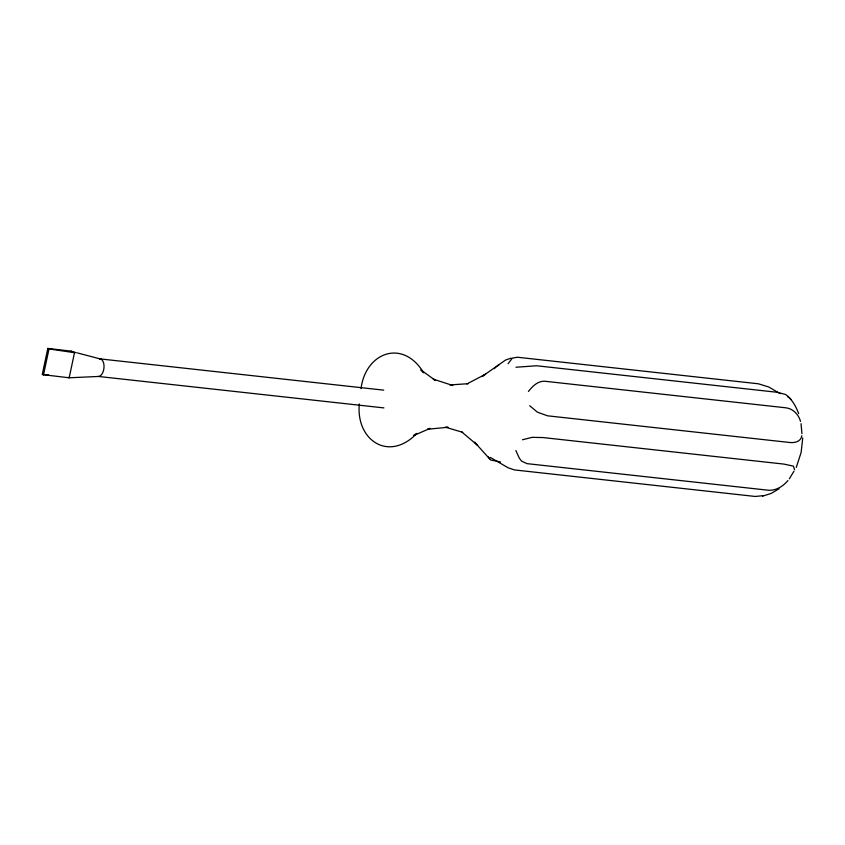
<?xml version="1.0" encoding="UTF-8"?>
<svg xmlns="http://www.w3.org/2000/svg" width="845" height="845" viewBox="0 0 845 845"><rect width="100%" height="100%" fill="white"/><g stroke="black" fill="none" stroke-linecap="round" stroke-linejoin="round"><path stroke-width="1.27" d="M801.937 433.717L801.039 423.683M802.75 437.921L801.123 452.487L796.265 467.412M794.575 469.757L793.413 466.134L783.906 464.095L542.955 437.552L532.096 437.34L522.474 439.77M76.356 352.766L71.001 351.119L47.816 348.415L42.25 374.578L69.174 377.789L98.485 376.458L383.915 407.903M43.444 375.106L48.999 348.943L47.816 348.415M71.001 351.119L74.508 352.692L69.174 377.789L68.297 377.398M801.799 435.724C800.954 442.167 793.772 443.181 788.533 442.357L547.571 415.814L537.441 412.202L529.709 405.737M361.026 388.626C365.526 352.671 402.695 338.158 423.651 372.793L420.842 369.867L435.513 380.535L433.242 379.12L452.804 385.489L450.776 384.929M508.077 363.72L512.355 358.111L517.415 357.234L758.377 383.788L768.792 387.01L780.167 393.696M793.962 471.214L789.325 478.777M788.068 397.224L788.089 396.442L785.554 394.488L777.474 392.312L536.522 365.758L515.978 367.248M528.431 391.425C532.519 386.366 537.42 381.106 544.476 381.211L785.428 407.755C792.853 408.42 798.652 414.42 800.521 421.412M787.952 480.541C783.072 486.361 775.784 490.987 767.904 490.184L526.953 463.63L521.587 461.106L519.316 458.18L515.862 450.554M494.082 368.705L495.962 367.163M496.955 366.381L498.951 364.818M779.037 488.79L771.136 493.427L762.623 496.163M466.894 383.936L485.59 374.187L481.935 376.595L505.532 360.054L510.982 358.164M763.225 495.645L755.335 496.469L514.383 469.915L508.183 467.803L490.385 457.462M449.984 384.929L468.172 383.693M446.044 427.359L448.135 427.264L427.654 429.228L430.168 428.362L413.511 435.597L416.881 433.379C388.753 462.648 355.766 440.013 359.315 403.984M44.848 374.757L48.756 375.032M383.714 390.147L99.583 358.84A8.851 4.943 -83.7 0 1 103.618 363.065L103.988 365.167A8.851 4.943 -83.7 0 1 101.051 375.169L99.794 376.099A8.851 4.943 -83.7 0 1 98.485 376.458M500.515 461.972L490.691 460.007L488.273 456.881M48.999 348.943L74.508 352.692M100.851 359.083L77.434 352.935M445.273 427.169L462.743 432.323M461.55 431.795L477.647 445.347L474.615 442.178L489.582 458.835M788.089 396.442C793.001 401.153 796.317 407.29 798.694 413.596M789.219 397.615L791.184 399.685"/></g></svg>
